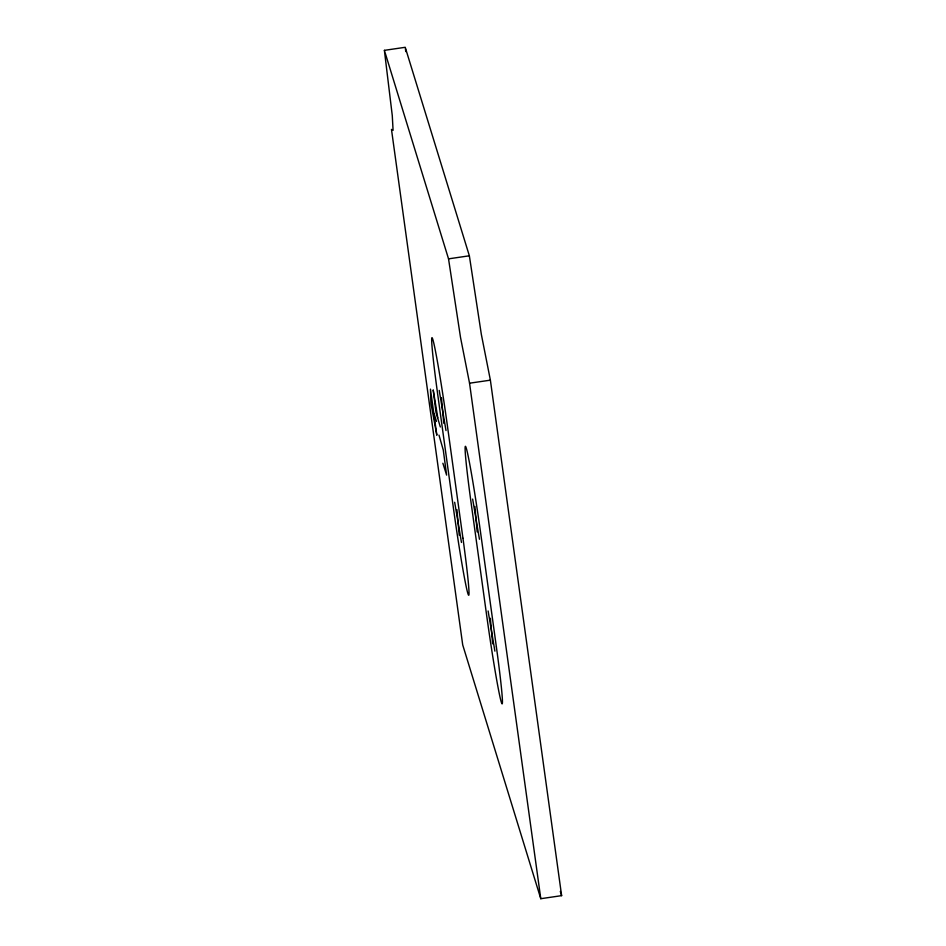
<?xml version="1.0" encoding="UTF-8"?>
<svg xmlns="http://www.w3.org/2000/svg" width="946" height="946" viewBox="0 0 946 946"><rect width="100%" height="100%" fill="white"/><g stroke="black" fill="none" stroke-linecap="round" stroke-linejoin="round"><path stroke-width="1.42" d="M384.383 50.351L405.219 47.3L469.358 255.798L481.337 334.352L490.383 380.162L561.617 895.649L540.781 898.7L462.712 644.912L391.478 129.425L393.075 130.347L392.283 115.637L384.383 50.351L448.534 258.849L460.513 337.403L469.547 383.201L540.781 898.7M448.534 258.849L469.358 255.798M469.547 383.201L490.383 380.162M440.328 426.989L435.988 412.326L433.197 389.918L437.797 417.86M436.484 421.408L433.646 412.184L430.465 389.137L430.915 403.292L436.839 435.231L433.871 413.804M438.991 435.113L443.284 450.083L446.618 475.105L442.882 463.256M560.304 891.428L561.617 895.649M472.645 499.086L479.445 539.267M488.112 610.974L494.9 651.155M439.216 390.402L446.004 430.572M454.671 502.279L461.471 542.46M405.408 48.731L405.775 51.592M490.359 618.282L492.653 643.836M474.904 506.406L477.186 531.948M456.93 509.598L459.212 535.152M441.463 397.71L443.757 423.264M496.378 646.91L480.923 535.022A73.717 2.59 81.7 0 0 466.212 447.978A73.717 2.59 81.7 0 0 471.167 503.319L486.634 615.207A73.717 2.59 81.7 0 0 501.345 702.263A73.717 2.59 81.7 0 0 496.378 646.91M462.949 538.227L447.482 426.339A73.717 2.59 81.7 0 0 432.771 339.283A73.717 2.59 81.7 0 0 437.738 394.636L453.193 506.524A73.717 2.59 81.7 0 0 467.903 593.58A73.717 2.59 81.7 0 0 462.949 538.227"/></g></svg>
